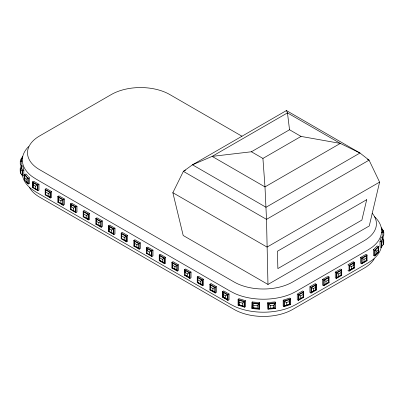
<?xml version="1.0" encoding="UTF-8"?>
<svg xmlns="http://www.w3.org/2000/svg" width="404" height="404" viewBox="0 0 404 404"><rect width="100%" height="100%" fill="white"/><g stroke="black" fill="none" stroke-linecap="round" stroke-linejoin="round"><path stroke-width="0.61" d="M315.837 287.153L313.353 288.587L311.024 287.37L311.024 293.072L311.524 292.249L315.837 289.794L315.877 285.103L316.382 284.28L315.282 283.643L309.929 286.734L309.929 292.435L311.024 293.072L316.382 289.981L316.382 284.28L311.024 287.37L309.929 286.734M340.082 269.327L335.264 272.109L335.264 277.811L336.36 278.447L336.86 277.624L341.168 275.169L341.213 270.473L341.713 269.65L340.617 269.019M366.504 257.898L364.024 259.333L361.696 258.116L361.696 263.817L362.196 262.994L366.504 260.54L366.549 255.848L367.049 255.025L365.953 254.394L360.595 257.484L360.595 263.186L361.696 263.817L367.049 260.726L367.049 255.025L361.696 258.116L360.595 257.484M21.281 165.746L20.256 163.878L20.256 161.231L21.281 161.11L22.427 156.671L21.159 160.984L21.129 167.645M382.048 245.627L381.573 247.243L381.573 241.542L382.841 237.229L381.694 241.668L381.573 247.243L380.043 247.091L380.043 241.39L381.31 237.077L382.841 237.229L382.841 239.511M379.598 182.118L369.261 225.962L267.973 284.441L183.194 235.492L172.856 192.703L183.381 171.367L192.476 164.802L286.431 110.56L359.979 153.02L369.074 160.141L379.598 182.118L267.059 247.091L172.856 192.703M24.477 177.321L26.139 179.103L29.578 177.836L29.578 183.537L28.214 183.961L24.477 179.962L24.477 177.321L24.957 175.306L24.624 174.412L25.992 173.988L27.588 175.7M289.4 301.561L286.34 302.556L283.951 300.965L283.951 306.666L284.567 305.934L289.4 304.207L289.4 301.561L289.936 299.556L290.552 298.824L289.794 298.041L283.189 300.182L283.189 305.884L283.951 306.666L290.552 304.525L290.552 298.824L283.951 300.965L283.189 300.182M252.202 301.955L251.96 308.54L259.439 309.227L259.681 308.338L259.681 302.636L252.202 301.955L251.96 308.54C254.126 307.308 257.449 307.848 259.439 309.227L259.681 302.636M20.256 161.231L20.841 159.237L22.306 157.605M381.694 246.304L383.159 244.678L383.159 242.036L383.744 240.037L382.719 238.163L382.719 239.325M383.159 244.678L383.744 242.678L383.744 240.037M21.129 165.938L22.311 170.256L22.311 175.957L22.2 175.018L20.75 173.382L20.2 171.382L20.2 168.736L21.24 166.872L21.129 165.938L22.659 165.797L23.846 170.114L23.846 175.816L22.311 175.957L21.866 174.336M382.76 237.022L383.8 235.158L383.8 232.517L383.25 230.517L381.8 228.876L381.689 227.942L382.871 232.26L382.871 237.961M275.498 308.484L273.705 307.868L273.705 305.227L275.498 302.783L275.24 301.899L267.776 302.626L268.034 309.212L275.498 308.484L275.498 302.783L268.034 303.51L267.776 302.626M302.98 296.869L303.712 297.294L298.359 300.384L298.359 294.683L303.712 291.592L303.212 292.415L303.167 294.466L300.687 295.9L297.263 294.051L297.263 299.753L298.359 300.384L298.859 299.561L303.212 297.051L303.712 297.294L303.712 291.592L302.616 290.956L297.799 293.738M315.837 289.794L315.877 285.103L311.524 287.613L311.524 292.249L315.877 289.734L316.382 289.981M327.417 276.639L322.594 279.422L322.594 285.123L323.695 285.759L324.195 284.936L328.548 282.421L329.048 282.669L329.048 276.967L327.952 276.331M341.168 275.169L341.213 270.473L336.86 272.988L335.264 272.109M354.384 268.039L349.026 271.129L349.526 270.311L353.879 267.796L354.384 268.039L354.384 262.337L353.283 261.706L347.93 264.797L351.354 266.645L353.838 265.211L353.879 263.161L354.384 262.337L349.026 265.428L349.026 271.129L347.93 270.498M366.504 260.54L366.549 255.848L362.196 258.363L362.196 262.994L366.549 260.484L367.049 260.726M383.8 232.517L381.341 232.401M245.496 300.717L242.37 303.121L239.279 302.162L238.714 300.157L238.092 299.43L238.825 298.642L245.496 300.717L245.496 306.419L244.758 307.207L238.092 305.136L238.092 299.43L244.758 301.505L244.758 307.207L244.132 306.479L242.37 305.762L239.279 304.803L238.092 305.136M257.232 308.232L257.232 305.591L259.439 303.525L251.96 302.838L253.768 305.272L253.768 307.914M373.367 249.793L377.073 245.98L378.427 246.42L378.427 252.121L374.72 255.934L373.367 255.495L373.367 249.793L376.816 251.096L378.533 249.329L378.078 247.309L378.427 246.42L374.72 250.233L374.72 255.934L375.064 255.045L375.064 250.409L378.078 247.309L378.078 248.47M376.356 253.717L375.064 255.045L378.533 251.97L378.533 249.329M38.966 184.33L35.542 186.183L33.057 184.749L33.017 182.699L32.517 181.876L33.613 181.239L38.966 184.33L38.966 190.037L37.87 190.668L32.517 187.577L32.517 181.876L37.87 184.966L37.87 190.668L37.37 189.845L33.017 187.335L32.517 187.577M51.631 191.648L48.207 193.496L45.728 192.062L45.682 190.011L45.182 189.188L46.278 188.552L51.631 191.648L51.631 197.349L50.535 197.98L45.182 194.89L45.182 189.188L50.535 192.279L50.535 197.98L50.035 197.157L45.682 194.647L45.182 194.89M58.58 201.783L57.848 202.202L57.848 196.501L58.944 195.869L64.302 198.96L64.302 204.661L63.201 205.293L57.848 202.202L58.348 201.96L62.701 204.474L63.201 205.293L63.201 199.591L57.848 196.501L58.348 197.324L62.701 199.839L64.302 198.96M76.967 206.272L73.543 208.121L71.059 206.686L71.018 204.636L70.513 203.813L71.614 203.182L76.967 206.272L76.967 211.974L75.871 212.61L70.513 209.514L70.513 203.813L75.871 206.904L75.871 212.61L75.371 211.787L71.018 209.272L70.513 209.514M89.632 213.585L86.209 215.433L83.729 214.004L83.684 211.948L83.184 211.125L84.279 210.494L89.632 213.585L89.632 219.286L88.537 219.922L83.184 216.832L83.184 211.125L88.537 214.221L88.537 219.922L88.037 219.099L83.684 216.584L83.184 216.832M185.562 170.104L183.381 171.367L266.504 219.357L267.973 284.441M96.581 223.72L95.849 224.144L95.849 218.443L96.945 217.806L102.303 220.897L102.303 226.599L101.202 227.235L95.849 224.144L96.349 223.897L100.702 226.412L101.202 227.235L101.202 221.533L95.849 218.443L96.349 219.261L100.702 221.776L102.303 220.897M114.968 228.209L111.544 230.063L109.06 228.629L109.019 226.578L108.514 225.755L109.615 225.119L114.968 228.209L114.968 233.916L113.872 234.547L108.514 231.457L108.514 225.755L113.872 228.846L113.872 234.547L113.373 233.724L109.019 231.214L108.514 231.457M251.404 151.773L289.532 129.76L301.051 136.416L340.325 143.41L359.979 153.02L266.024 207.267L192.476 164.802L212.13 156.383L287.466 112.893L340.325 143.41L264.994 186.906L212.13 156.383L251.404 151.773L262.923 158.429L264.994 186.906L266.504 219.357L369.074 160.141L367.443 159.196M127.634 235.527L124.21 237.375L121.73 235.941L121.685 233.891L121.185 233.068L122.281 232.431L127.634 235.527L127.634 241.228L126.538 241.86L121.185 238.769L121.185 233.068L126.538 236.158L126.538 241.86L126.038 241.037L121.685 238.527L121.185 238.769M262.923 158.429L301.051 136.416M140.304 242.839L136.875 244.688L134.396 243.253L134.35 241.203L133.85 240.38L134.946 239.749L140.304 242.839L140.304 248.541L139.203 249.172L133.85 246.081L133.85 240.38L139.203 243.471L139.203 249.172L138.703 248.354L134.35 245.839L133.85 246.081M152.97 250.152L149.546 252L147.061 250.566L147.021 248.516L146.516 247.692L147.617 247.061L152.97 250.152L152.97 255.853L151.874 256.489L146.516 253.394L146.516 247.692L151.874 250.783L151.874 256.489L151.374 255.666L147.021 253.151L146.516 253.394M159.974 260.252L159.242 260.676L159.242 254.974L160.338 254.338L165.696 257.434L165.696 263.135L164.595 263.767L159.242 260.676L159.742 260.434L164.095 262.943L164.595 263.767L164.595 258.065L159.242 254.974L159.742 255.798L164.095 258.308L165.696 257.434M178.361 264.746L174.937 266.595L172.452 265.16L172.412 263.11L171.907 262.287L173.008 261.656L178.361 264.746L178.361 270.448L177.265 271.079L171.907 267.988L171.907 262.287L177.265 265.377L177.265 271.079L176.765 270.256L172.412 267.746L171.907 267.988M191.026 272.059L187.602 273.907L185.123 272.473L185.077 270.422L184.578 269.599L185.673 268.968L191.026 272.059L191.026 277.76L189.931 278.391L184.578 275.301L184.578 269.599L189.931 272.69L189.931 278.391L189.431 277.573L185.077 275.058L184.578 275.301M197.975 282.194L197.243 282.613L197.243 276.912L198.339 276.28L203.697 279.371L203.697 285.072L202.596 285.709L197.243 282.613L197.743 282.371L202.096 284.886L202.596 285.709L202.596 280.007L197.243 276.912L197.743 277.735L202.096 280.25L203.697 279.371M216.362 286.683L212.938 288.532L210.454 287.103L210.413 285.047L209.908 284.229L211.009 283.593L216.362 286.683L216.362 292.385L215.266 293.021L209.908 289.931L209.908 284.229L215.266 287.32L215.266 293.021L214.766 292.198L210.413 289.683L209.908 289.931M229.028 293.996L225.604 295.849L223.124 294.415L223.079 292.365L222.579 291.542L223.675 290.905L229.028 293.996L229.028 299.702L227.932 300.334L222.579 297.243L222.579 291.542L227.932 294.632L227.932 300.334L227.432 299.51L223.079 296.996L222.579 297.243M329.048 282.669L323.695 285.759L323.695 280.058L326.023 281.27L328.502 279.841L328.548 277.785L329.048 276.967L323.695 280.058L322.594 279.422M340.981 274.932L341.713 275.351L336.36 278.447L336.36 272.745L341.713 269.65L341.713 275.351L341.213 275.109L336.86 277.624L336.86 272.988L338.688 273.957L341.168 272.528M303.212 297.051L298.859 299.561L298.859 294.925L303.212 292.415L303.167 297.107M328.548 282.421L324.195 284.936L324.195 280.3L328.548 277.785L328.502 282.482M353.879 267.796L349.526 270.311L349.526 265.675L353.879 263.161L353.838 267.857M60.873 200.808L62.701 199.839L62.701 204.474L60.873 203.449L60.873 200.808L58.393 199.374L58.348 197.324L58.393 202.015L58.393 199.374M98.874 222.745L100.702 221.776L100.702 226.412L98.874 225.392L98.874 222.745L96.394 221.316L96.349 219.261L96.349 223.897M159.787 260.489L159.742 255.798L159.787 257.848L162.267 259.282L164.095 258.308L164.095 262.943L159.742 260.434M197.788 279.79L200.268 281.219L202.096 280.25L202.096 284.886L197.743 282.371L197.743 277.735L197.788 282.431M270.246 308.207L268.731 308.611L268.034 309.212L268.034 303.51L270.246 305.565L270.246 308.207L273.705 307.868M20.75 173.382L20.75 170.741L23.846 170.114M270.246 305.565L273.705 305.227M24.477 179.962L24.957 179.942L24.624 180.113L24.624 174.412L28.214 178.26L28.214 183.961L27.876 183.068L27.876 178.432L24.957 175.306M289.4 304.207L290.552 304.525M378.533 251.97L378.078 251.944L378.427 252.121M253.768 305.272L257.232 305.591M21.159 160.984L22.18 161.08M380.043 241.39L383.159 242.036M174.937 269.236L176.765 270.256L176.765 265.625L172.412 263.11L172.412 267.746L174.937 269.236L174.937 266.595M187.602 276.548L189.431 277.573L189.431 272.937L185.077 270.422L185.123 275.119L187.602 276.548L187.602 273.907M212.938 291.178L214.766 292.198L214.766 287.562L210.413 285.047L210.454 289.744L212.938 291.178L212.938 288.532M225.604 298.49L227.432 299.51L227.432 294.875L223.079 292.365L223.079 296.996L225.604 298.49L225.604 295.849M241.92 136.198L169.796 94.556A41.365 23.881 0 0 0 111.297 94.556L39.632 135.931A41.365 23.881 0 0 0 39.632 169.705L234.148 282.007A41.365 23.881 0 0 0 292.647 282.007L364.312 240.632A41.365 23.881 0 0 0 372.16 213.186M28.381 176.553L29.179 177.406M26.629 181.729L27.876 183.068L26.139 181.744L26.139 179.103M147.021 253.151L147.021 248.516L151.374 251.03L151.374 255.666L149.546 254.641L149.546 252M121.685 238.527L121.685 233.891L126.038 236.401L126.038 241.037L124.21 240.016L124.21 237.375M71.018 209.272L71.018 204.636L75.371 207.151L75.371 211.787L73.543 210.762L73.543 208.121M45.682 194.647L45.682 190.011L50.035 192.521L50.035 197.157L48.207 196.137L48.207 193.496M286.431 110.56L287.466 112.893L289.532 129.76M381.8 228.876L382.76 232.391M21.24 166.872L22.2 170.382L22.2 175.018M20.2 168.736L20.75 170.741M383.25 230.517L383.25 232.103M381.689 227.942L381.689 229.083M376.816 251.096L376.816 253.737M364.024 259.333L364.024 261.974M351.354 266.645L351.354 269.286M338.688 273.957L338.688 276.599M326.023 281.27L326.023 283.916M313.353 288.587L313.353 291.228M300.687 295.9L300.687 298.541M286.34 302.556L286.34 305.197M242.37 303.121L242.37 305.762M239.279 302.162L239.279 304.803M223.124 294.415L223.124 297.056M200.268 281.219L200.268 283.861M172.452 265.16L172.452 267.801M162.267 259.282L162.267 261.923M136.875 244.688L136.875 247.329L138.703 248.354L138.703 243.718L134.35 241.203L134.396 245.9L134.396 243.253M111.544 230.063L111.544 232.704L113.373 233.724L113.373 229.088L109.019 226.578L109.06 231.27L109.06 228.629M86.209 215.433L86.209 218.079L88.037 219.099L88.037 214.463L83.684 211.948L83.729 216.645L83.729 214.004M35.542 186.183L35.542 188.825L37.37 189.845L37.37 185.209L33.017 182.699L33.057 187.39L33.057 184.749M28.583 146.607A46.536 26.866 0 0 0 31.966 176.397L35.865 178.962L230.618 291.405L235.067 293.658A46.536 26.866 0 0 0 291.728 293.658L296.177 291.405L368.079 249.889L371.978 247.324A46.536 26.866 0 0 0 374.579 216.781M29.431 187.436A41.365 23.881 0 0 0 39.632 197.142L234.148 309.444A41.365 23.881 0 0 0 292.647 309.444L364.312 268.069A41.365 23.881 0 0 0 374.23 258.858M22.745 176.543A46.536 26.866 0 0 0 31.966 189.39L35.865 191.961L230.618 304.399L235.067 306.651A46.536 26.866 0 0 0 291.728 306.651L296.177 304.399L368.079 262.888L371.978 260.317A46.536 26.866 0 0 0 381.199 247.47M366.691 199.707L361.888 220.079L277.866 268.584L277.442 251.238L366.691 199.707M289.936 299.556L284.567 301.298L284.567 305.934L289.936 304.192L289.936 299.556M274.801 303.384L268.731 303.975L268.731 308.611L274.801 308.02L274.801 303.384M258.737 303.99L252.657 303.434L252.657 308.07L258.737 308.626L258.737 303.99M244.132 301.844L238.714 300.157L238.714 304.793L244.132 306.479L244.132 301.844"/></g></svg>
